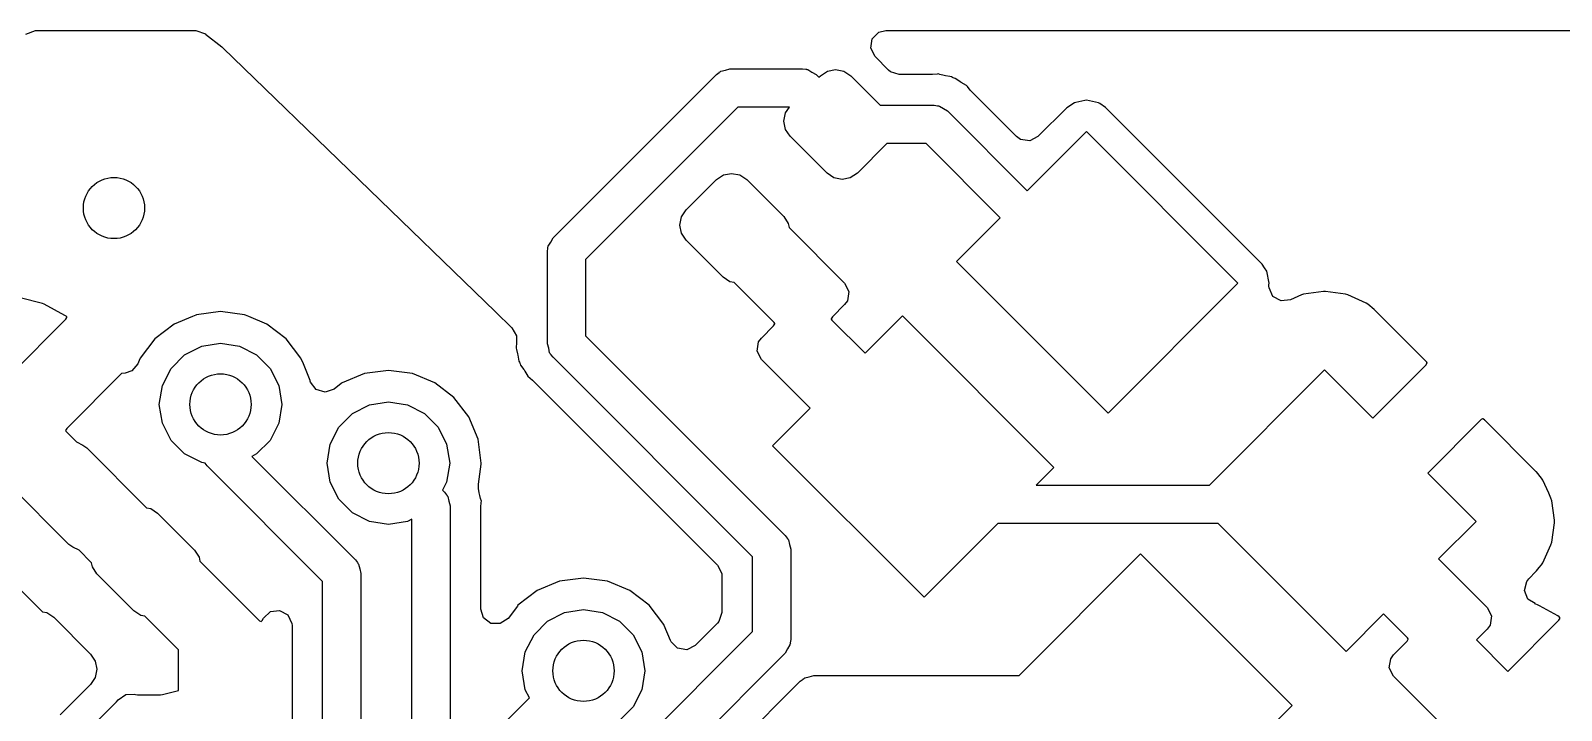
# Model space of a CAD drawing. Extents: x -27 to 355, y -108 to 35.
# Drawn here: x 259.31 to 269.31, y 29.99 to 34.42 of the extents above; entities that cross this region are included whole.
import ezdxf

# ---------------------------------------------------------------- set-up
doc = ezdxf.new("R2010")
doc.units = 0
doc.layers.add('BLACK', color=7, linetype='CONTINUOUS')

msp = doc.modelspace()

# ---------------------------------------------------------------- linework, layer by layer
at = {"layer": 'BLACK', "linetype": 'CONTINUOUS'}
for p, q in [((259.279, 34.4018), (259.342, 34.4245)), ((259.342, 34.4245), (260.389, 34.4245)), ((260.389, 34.4245), (260.451, 34.403)), ((260.451, 34.403), (260.452, 34.4018)), ((260.452, 34.4018), (260.558, 34.3179)), ((264.807, 34.3704), (264.851, 34.4137)), ((264.851, 34.4137), (264.896, 34.4245)), ((264.896, 34.4245), (278.799, 34.4245)), ((260.558, 34.3179), (260.565, 34.3115)), ((260.565, 34.3115), (262.347, 32.5887)), ((264.798, 34.31), (264.807, 34.3704)), ((264.826, 34.2555), (264.798, 34.31)), ((264.914, 34.1666), (264.826, 34.2555)), ((262.722, 33.071), (263.789, 34.1384)), ((263.789, 34.1384), (263.807, 34.1517)), ((263.807, 34.1517), (263.81, 34.1552)), ((263.81, 34.1552), (263.813, 34.156)), ((263.813, 34.156), (263.818, 34.1599)), ((263.818, 34.1599), (263.848, 34.1663)), ((263.848, 34.1663), (263.877, 34.175)), ((263.877, 34.175), (264.351, 34.175)), ((264.351, 34.175), (264.373, 34.1718)), ((264.373, 34.1718), (264.378, 34.1721)), ((264.378, 34.1721), (264.381, 34.1708)), ((264.381, 34.1708), (264.387, 34.1699)), ((264.387, 34.1699), (264.413, 34.1532)), ((264.413, 34.1532), (264.44, 34.1384)), ((264.44, 34.1384), (264.459, 34.1196)), ((264.459, 34.1196), (264.469, 34.1303)), ((264.469, 34.1303), (264.515, 34.1606)), ((264.515, 34.1606), (264.568, 34.1713)), ((264.568, 34.1713), (264.622, 34.1606)), ((264.622, 34.1606), (264.667, 34.1303)), ((264.667, 34.1303), (264.86, 33.9371)), ((264.926, 34.1565), (264.914, 34.1666)), ((264.984, 34.1376), (264.926, 34.1565)), ((265.192, 34.1376), (264.984, 34.1376)), ((265.201, 34.1379), (265.192, 34.1376)), ((265.231, 34.1406), (265.201, 34.1379)), ((265.239, 34.1413), (265.231, 34.1406)), ((265.248, 34.1391), (265.239, 34.1413)), ((265.277, 34.1313), (265.248, 34.1391)), ((265.285, 34.1294), (265.277, 34.1313)), ((265.315, 34.1242), (265.285, 34.1294)), ((265.315, 34.1241), (265.315, 34.1242)), ((265.324, 34.1226), (265.315, 34.1241)), ((265.331, 34.1183), (265.324, 34.1226)), ((265.337, 34.1163), (265.331, 34.1183)), ((265.342, 34.1139), (265.337, 34.1163)), ((265.35, 34.1116), (265.342, 34.1139)), ((265.373, 34.096), (265.35, 34.1116)), ((265.382, 34.0893), (265.373, 34.096)), ((265.389, 34.0847), (265.382, 34.0893)), ((265.423, 34.0653), (265.389, 34.0847)), ((265.429, 34.0586), (265.423, 34.0653)), ((265.448, 34.0355), (265.429, 34.0586)), ((265.429, 34.0586), (265.429, 34.0586)), ((265.454, 34.0291), (265.448, 34.0355)), ((265.75, 33.7325), (265.454, 34.0291)), ((263.929, 33.925), (262.935, 32.9309)), ((264.266, 33.925), (263.929, 33.925)), ((264.241, 33.8868), (264.266, 33.925)), ((264.86, 33.9371), (265.211, 33.9371)), ((265.211, 33.9371), (265.233, 33.9339)), ((265.233, 33.9339), (265.237, 33.9342)), ((265.237, 33.9342), (265.24, 33.9328)), ((265.24, 33.9328), (265.246, 33.9319)), ((265.246, 33.9319), (265.272, 33.9152)), ((265.272, 33.9152), (265.299, 33.9004)), ((265.299, 33.9004), (265.82, 33.3789)), ((266.079, 33.9207), (265.89, 33.7325)), ((266.128, 33.9538), (266.079, 33.9207)), ((266.138, 33.9557), (266.128, 33.9538)), ((266.197, 33.9675), (266.138, 33.9557)), ((266.138, 33.9557), (266.138, 33.9557)), ((266.207, 33.9694), (266.197, 33.9675)), ((266.285, 33.9538), (266.207, 33.9694)), ((266.293, 33.9484), (266.285, 33.9538)), ((266.33, 33.9234), (266.293, 33.9484)), ((266.334, 33.9207), (266.33, 33.9234)), ((266.33, 33.9234), (266.33, 33.9234)), ((267.352, 32.9028), (266.334, 33.9207)), ((264.23, 33.8333), (264.241, 33.8868)), ((264.241, 33.7797), (264.23, 33.8333)), ((264.271, 33.7343), (264.241, 33.7797)), ((264.512, 33.4939), (264.271, 33.7343)), ((265.776, 33.7143), (265.75, 33.7325)), ((265.836, 33.7047), (265.776, 33.7143)), ((265.82, 33.3789), (266.207, 33.765)), ((265.89, 33.7325), (265.836, 33.7047)), ((266.207, 33.765), (267.196, 32.775)), ((264.903, 33.6871), (264.71, 33.4939)), ((265.159, 33.6871), (264.903, 33.6871)), ((265.644, 33.2022), (265.159, 33.6871)), ((263.592, 33.2534), (263.79, 33.4514)), ((263.79, 33.4514), (263.836, 33.4818)), ((263.836, 33.4818), (263.889, 33.4924)), ((263.889, 33.4924), (263.943, 33.4818)), ((263.943, 33.4818), (263.988, 33.4514)), ((263.988, 33.4514), (264.229, 33.211)), ((264.557, 33.4635), (264.512, 33.4939)), ((264.611, 33.4529), (264.557, 33.4635)), ((264.664, 33.4635), (264.611, 33.4529)), ((264.71, 33.4939), (264.664, 33.4635)), ((263.551, 33.1544), (263.562, 33.208)), ((263.562, 33.208), (263.592, 33.2534)), ((264.229, 33.211), (264.259, 33.1656)), ((265.358, 32.9164), (265.644, 33.2022)), ((263.562, 33.1009), (263.551, 33.1544)), ((263.592, 33.0555), (263.562, 33.1009)), ((264.259, 33.1656), (264.265, 33.1385)), ((264.265, 33.1385), (264.627, 32.7761)), ((262.685, 32.9826), (262.688, 33.0047)), ((262.688, 33.0093), (262.689, 33.0117)), ((262.688, 33.0047), (262.688, 33.0093)), ((262.689, 33.0117), (262.69, 33.0181)), ((262.69, 33.0181), (262.707, 33.044)), ((262.707, 33.044), (262.722, 33.071)), ((263.833, 32.815), (263.592, 33.0555)), ((262.685, 32.38), (262.685, 32.9826)), ((262.935, 32.9309), (262.935, 32.4318)), ((266.348, 31.9265), (265.358, 32.9164)), ((267.355, 32.8988), (267.352, 32.9028)), ((267.37, 32.8755), (267.355, 32.8988)), ((267.355, 32.8988), (267.355, 32.8988)), ((263.878, 32.7847), (263.833, 32.815)), ((267.385, 32.8533), (267.37, 32.8755)), ((267.401, 32.775), (267.385, 32.8533)), ((263.905, 32.7793), (263.878, 32.7847)), ((264.166, 32.5186), (263.905, 32.7793)), ((264.627, 32.7761), (264.655, 32.7216)), ((264.655, 32.7216), (264.645, 32.6612)), ((267.196, 32.775), (266.348, 31.9265)), ((267.399, 32.7655), (267.401, 32.775)), ((267.399, 32.7561), (267.399, 32.7655)), ((267.4, 32.745), (267.399, 32.7561)), ((267.425, 32.6893), (267.4, 32.745)), ((267.612, 32.699), (267.539, 32.6659)), ((267.625, 32.7029), (267.612, 32.699)), ((267.755, 32.7216), (267.625, 32.7029)), ((267.769, 32.7216), (267.755, 32.7216)), ((267.899, 32.7029), (267.769, 32.7216)), ((267.913, 32.699), (267.899, 32.7029)), ((268.033, 32.6443), (267.913, 32.699)), ((259.387, 32.643), (259.241, 32.6806)), ((259.399, 32.6384), (259.387, 32.643)), ((259.533, 32.565), (259.399, 32.6384)), ((264.627, 32.6361), (264.547, 32.5564)), ((264.645, 32.6612), (264.627, 32.6361)), ((267.478, 32.6591), (267.425, 32.6893)), ((267.539, 32.6659), (267.478, 32.6591)), ((268.044, 32.6378), (268.033, 32.6443)), ((268.085, 32.6042), (268.044, 32.6378)), ((268.089, 32.6007), (268.085, 32.6042)), ((268.431, 32.259), (268.089, 32.6007)), ((259.18, 32.18), (259.54, 32.5396)), ((259.541, 32.5593), (259.533, 32.565)), ((259.54, 32.5396), (259.546, 32.5515)), ((259.543, 32.557), (259.541, 32.5593)), ((259.545, 32.5547), (259.543, 32.557)), ((259.546, 32.5515), (259.545, 32.5547)), ((260.248, 32.5084), (260.122, 32.4122)), ((260.367, 32.558), (260.248, 32.5084)), ((260.388, 32.5665), (260.367, 32.558)), ((260.394, 32.569), (260.388, 32.5665)), ((260.55, 32.5896), (260.394, 32.569)), ((260.707, 32.569), (260.55, 32.5896)), ((260.713, 32.5665), (260.707, 32.569)), ((260.734, 32.558), (260.713, 32.5665)), ((260.853, 32.5084), (260.734, 32.558)), ((260.979, 32.4122), (260.853, 32.5084)), ((262.347, 32.5887), (262.454, 32.4846)), ((264.163, 32.4962), (264.17, 32.5102)), ((264.17, 32.5121), (264.166, 32.5186)), ((264.17, 32.5115), (264.17, 32.5121)), ((264.17, 32.5102), (264.17, 32.5115)), ((264.547, 32.5564), (264.54, 32.5425)), ((264.54, 32.5425), (264.54, 32.5412)), ((264.54, 32.5412), (264.54, 32.5406)), ((264.54, 32.5406), (264.544, 32.5341)), ((264.544, 32.5341), (264.76, 32.3182)), ((264.76, 32.3182), (265.004, 32.5629)), ((265.004, 32.5629), (265.994, 31.5729)), ((260.122, 32.4122), (260.026, 32.2867)), ((261.075, 32.2867), (260.979, 32.4122)), ((262.454, 32.4846), (262.483, 32.4306)), ((262.483, 32.4306), (262.484, 32.4134)), ((262.484, 32.4134), (262.484, 32.3985)), ((262.484, 32.3985), (262.484, 32.3899)), ((262.935, 32.4318), (264.239, 31.1279)), ((264.065, 32.3915), (264.083, 32.4165)), ((264.083, 32.4165), (264.163, 32.4962)), ((260.227, 32.219), (260.315, 32.3075)), ((260.315, 32.3075), (260.427, 32.3643)), ((260.427, 32.3643), (260.55, 32.3839)), ((260.55, 32.3839), (260.674, 32.3643)), ((260.674, 32.3643), (260.786, 32.3075)), ((260.786, 32.3075), (260.874, 32.219)), ((262.484, 32.3899), (262.481, 32.3512)), ((262.481, 32.3512), (262.483, 32.3428)), ((262.483, 32.3428), (262.491, 32.3137)), ((262.491, 32.3137), (262.493, 32.3052)), ((262.493, 32.3052), (262.499, 32.267)), ((262.694, 32.3505), (262.685, 32.38)), ((262.7, 32.3204), (262.694, 32.3505)), ((262.704, 32.3152), (262.7, 32.3204)), ((262.705, 32.3125), (262.704, 32.3152)), ((262.708, 32.3094), (262.705, 32.3125)), ((262.722, 32.2916), (262.708, 32.3094)), ((264.055, 32.331), (264.065, 32.3915)), ((264.083, 32.2765), (264.055, 32.331)), ((259.97, 32.2022), (259.927, 32.1879)), ((260.01, 32.2488), (259.97, 32.2022)), ((260.023, 32.2808), (260.01, 32.2488)), ((260.026, 32.2867), (260.023, 32.2808)), ((260.17, 32.1075), (260.227, 32.219)), ((260.874, 32.219), (260.931, 32.1075)), ((261.091, 32.2488), (261.075, 32.2867)), ((261.127, 32.162), (261.091, 32.2488)), ((261.647, 32.2057), (261.49, 32.185)), ((261.804, 32.185), (261.647, 32.2057)), ((262.499, 32.267), (262.504, 32.2595)), ((262.504, 32.2595), (262.506, 32.254)), ((262.506, 32.254), (262.508, 32.2487)), ((262.508, 32.2487), (262.51, 32.2403)), ((262.51, 32.2403), (262.531, 32.2109)), ((262.531, 32.2109), (262.533, 32.2085)), ((262.533, 32.2085), (262.537, 32.2012)), ((262.537, 32.2012), (262.557, 32.1675)), ((264.025, 30.9877), (262.722, 32.2916)), ((264.401, 31.959), (264.083, 32.2765)), ((267.01, 31.4568), (267.762, 32.2093)), ((267.762, 32.2093), (268.078, 31.894)), ((268.125, 31.9415), (268.424, 32.2404)), ((268.424, 32.2404), (268.432, 32.2543)), ((268.431, 32.2562), (268.429, 32.26)), ((268.429, 32.26), (268.431, 32.2578)), ((268.431, 32.2578), (268.431, 32.259)), ((268.431, 32.2556), (268.431, 32.2562)), ((268.432, 32.2543), (268.431, 32.2556)), ((259.903, 32.1846), (259.545, 31.826)), ((259.906, 32.1863), (259.903, 32.1846)), ((259.927, 32.1879), (259.906, 32.1863)), ((260.15, 31.9839), (260.17, 32.1075)), ((260.931, 32.1075), (260.95, 31.9839)), ((261.136, 32.1407), (261.127, 32.162)), ((261.136, 32.1349), (261.136, 32.1407)), ((261.138, 32.1296), (261.136, 32.1349)), ((261.175, 32.0811), (261.138, 32.1296)), ((261.339, 32.1206), (261.292, 32.0841)), ((261.344, 32.1245), (261.339, 32.1206)), ((261.49, 32.185), (261.344, 32.1245)), ((261.95, 32.1245), (261.804, 32.185)), ((262.075, 32.0283), (261.95, 32.1245)), ((262.557, 32.1675), (262.587, 32.1426)), ((262.587, 32.1426), (262.593, 32.1367)), ((262.593, 32.1367), (263.796, 30.9337)), ((261.234, 32.0637), (261.175, 32.0811)), ((261.292, 32.0841), (261.234, 32.0637)), ((261.523, 31.9804), (261.647, 32)), ((261.647, 32), (261.771, 31.9804)), ((262.172, 31.9028), (262.075, 32.0283)), ((260.17, 31.8603), (260.15, 31.9839)), ((260.95, 31.9839), (260.931, 31.8603)), ((261.323, 31.8351), (261.412, 31.9236)), ((261.412, 31.9236), (261.523, 31.9804)), ((261.771, 31.9804), (261.882, 31.9236)), ((261.882, 31.9236), (261.971, 31.8351)), ((262.232, 31.7568), (262.172, 31.9028)), ((264.156, 31.7144), (264.401, 31.959)), ((268.078, 31.894), (268.125, 31.9415)), ((259.545, 31.826), (259.538, 31.8141)), ((259.538, 31.8141), (259.539, 31.8091)), ((259.539, 31.8091), (259.61, 31.7385)), ((260.227, 31.7488), (260.17, 31.8603)), ((260.931, 31.8603), (260.874, 31.7488)), ((261.267, 31.7236), (261.323, 31.8351)), ((261.971, 31.8351), (262.027, 31.7236)), ((268.786, 31.8844), (268.437, 31.5348)), ((268.793, 31.8886), (268.786, 31.8844)), ((268.794, 31.8887), (268.793, 31.8886)), ((268.795, 31.8888), (268.794, 31.8887)), ((268.807, 31.8823), (268.795, 31.8888)), ((268.807, 31.8829), (268.805, 31.8839)), ((268.805, 31.8839), (268.807, 31.8823)), ((269.143, 31.5465), (268.807, 31.8829)), ((259.61, 31.7385), (259.65, 31.7178)), ((259.65, 31.7178), (259.65, 31.7178)), ((259.65, 31.7178), (259.651, 31.7177)), ((259.651, 31.7177), (259.676, 31.6996)), ((259.676, 31.6996), (260.062, 31.3137)), ((260.315, 31.6603), (260.227, 31.7488)), ((260.874, 31.7488), (260.786, 31.6603)), ((261.247, 31.6), (261.267, 31.7236)), ((262.027, 31.7236), (262.047, 31.6)), ((262.253, 31.6), (262.232, 31.7568)), ((265.146, 30.7244), (264.156, 31.7144)), ((260.427, 31.6035), (260.315, 31.6603)), ((260.45, 31.5998), (260.427, 31.6035)), ((260.462, 31.5835), (260.45, 31.5998)), ((260.786, 31.6603), (260.755, 31.6445)), ((260.755, 31.6445), (261.431, 30.9686)), ((261.267, 31.4764), (261.247, 31.6)), ((262.047, 31.6), (262.027, 31.4764)), ((262.252, 31.5936), (262.253, 31.6)), ((261.217, 30.8284), (260.462, 31.5835)), ((262.235, 31.4639), (262.252, 31.5936)), ((265.994, 31.5729), (265.878, 31.4568)), ((268.437, 31.5348), (268.752, 31.2194)), ((269.147, 31.5425), (269.143, 31.5465)), ((269.179, 31.5028), (269.147, 31.5425)), ((269.18, 31.5021), (269.179, 31.5028)), ((269.188, 31.4887), (269.18, 31.5021)), ((259.56, 31.0698), (259.169, 31.461)), ((261.323, 31.3649), (261.267, 31.4764)), ((262.027, 31.4764), (262, 31.4234)), ((262, 31.4234), (262.013, 31.4109)), ((262.013, 31.4109), (262.026, 31.393)), ((262.235, 31.4338), (262.235, 31.4639)), ((262.24, 31.4057), (262.235, 31.4338)), ((262.242, 31.3973), (262.24, 31.4057)), ((265.878, 31.4568), (267.01, 31.4568)), ((269.227, 31.4032), (269.188, 31.4887)), ((269.241, 31.3716), (269.227, 31.4032)), ((260.062, 31.3137), (260.067, 31.3085)), ((260.067, 31.3085), (260.094, 31.3031)), ((260.094, 31.3031), (260.139, 31.2727)), ((261.412, 31.2764), (261.323, 31.3649)), ((262.026, 31.393), (262.03, 31.39)), ((262.03, 31.39), (262.03, 31.3873)), ((262.03, 31.3873), (262.034, 31.3821)), ((262.034, 31.3821), (262.041, 31.352)), ((262.041, 31.352), (262.05, 31.3225)), ((262.05, 31.3225), (262.05, 28.502)), ((262.244, 31.3888), (262.242, 31.3973)), ((262.249, 31.3699), (262.244, 31.3888)), ((262.254, 31.3513), (262.249, 31.3699)), ((262.25, 31.3126), (262.253, 31.3427)), ((262.25, 31.3039), (262.25, 31.3126)), ((262.25, 30.6472), (262.25, 31.3039)), ((262.253, 31.3427), (262.254, 31.3513)), ((269.246, 31.3545), (269.241, 31.3716)), ((269.264, 31.2283), (269.246, 31.3545)), ((260.139, 31.2727), (260.38, 31.0323)), ((261.523, 31.2196), (261.412, 31.2764)), ((261.647, 31.2), (261.523, 31.2196)), ((261.771, 31.2196), (261.647, 31.2)), ((261.8, 31.2343), (261.771, 31.2196)), ((261.8, 28.5538), (261.8, 31.2343)), ((265.628, 31.2068), (265.146, 30.7244)), ((267.068, 31.2068), (265.628, 31.2068)), ((267.904, 30.3709), (267.068, 31.2068)), ((268.752, 31.2194), (268.507, 30.9747)), ((269.246, 31.0842), (269.264, 31.2105)), ((269.264, 31.2105), (269.264, 31.2283)), ((264.239, 31.1279), (264.252, 31.1101)), ((264.252, 31.1101), (264.256, 31.107)), ((264.256, 31.107), (264.256, 31.1043)), ((264.256, 31.1043), (264.26, 31.0992)), ((264.26, 31.0992), (264.267, 31.0691)), ((258.997, 31.0208), (259.388, 30.6296)), ((259.585, 31.0517), (259.56, 31.0698)), ((259.626, 31.031), (259.585, 31.0517)), ((259.585, 31.0517), (259.585, 31.0517)), ((259.585, 31.0517), (259.585, 31.0517)), ((259.702, 30.9545), (259.626, 31.031)), ((260.38, 31.0323), (260.41, 30.9869)), ((264.267, 31.0691), (264.275, 31.0395)), ((264.275, 31.0395), (264.275, 30.4485)), ((265.766, 30.213), (266.56, 31.0073)), ((266.56, 31.0073), (267.55, 30.0173)), ((269.188, 30.9501), (269.241, 31.0672)), ((269.241, 31.0672), (269.246, 31.0842)), ((259.708, 30.9492), (259.702, 30.9545)), ((259.713, 30.9222), (259.708, 30.9492)), ((259.743, 30.8767), (259.713, 30.9222)), ((260.41, 30.9869), (260.415, 30.9598)), ((260.415, 30.9598), (260.804, 30.5713)), ((261.431, 30.9686), (261.444, 30.9508)), ((261.444, 30.9508), (261.447, 30.9477)), ((261.447, 30.9477), (261.448, 30.945)), ((261.448, 30.945), (261.452, 30.9398)), ((261.452, 30.9398), (261.459, 30.9098)), ((261.459, 30.9098), (261.467, 30.8802)), ((263.796, 30.9337), (263.824, 30.8792)), ((264.025, 30.5003), (264.025, 30.9877)), ((268.507, 30.9747), (268.825, 30.6572)), ((269.147, 30.8968), (269.164, 30.918)), ((269.164, 30.918), (269.18, 30.9367)), ((269.18, 30.9367), (269.188, 30.9501)), ((259.984, 30.6363), (259.743, 30.8767)), ((261.217, 28.6786), (261.217, 30.8284)), ((261.467, 30.8802), (261.467, 28.6268)), ((262.765, 30.8291), (262.619, 30.7686)), ((262.921, 30.8497), (262.765, 30.8291)), ((263.078, 30.8291), (262.921, 30.8497)), ((263.224, 30.7686), (263.078, 30.8291)), ((263.824, 30.8792), (263.825, 30.8637)), ((263.825, 30.8637), (263.825, 30.6244)), ((269.068, 30.7692), (269.083, 30.8285)), ((269.083, 30.8285), (269.097, 30.8454)), ((269.097, 30.8454), (269.143, 30.8918)), ((269.143, 30.8918), (269.147, 30.8968)), ((262.619, 30.7686), (262.493, 30.6723)), ((263.35, 30.6723), (263.224, 30.7686)), ((269.09, 30.7123), (269.068, 30.7692)), ((269.137, 30.6829), (269.09, 30.7123)), ((259.388, 30.6296), (259.415, 30.6242)), ((259.415, 30.6242), (259.461, 30.5939)), ((260.029, 30.606), (259.984, 30.6363)), ((260.056, 30.6006), (260.029, 30.606)), ((260.275, 30.3819), (260.056, 30.6006)), ((260.831, 30.5889), (260.876, 30.6308)), ((260.876, 30.6308), (260.936, 30.6385)), ((260.936, 30.6385), (260.99, 30.609)), ((260.99, 30.609), (261.016, 30.5536)), ((262.267, 30.5911), (262.25, 30.6472)), ((262.489, 30.6672), (262.428, 30.5869)), ((262.493, 30.6723), (262.489, 30.6672)), ((262.686, 30.5676), (262.798, 30.6244)), ((262.798, 30.6244), (262.921, 30.644)), ((262.921, 30.644), (263.045, 30.6244)), ((263.045, 30.6244), (263.156, 30.5676)), ((263.446, 30.5469), (263.35, 30.6723)), ((263.825, 30.6244), (263.806, 30.5662)), ((268.148, 30.6155), (267.904, 30.3709)), ((268.304, 30.4595), (268.148, 30.6155)), ((268.825, 30.6572), (268.853, 30.6027)), ((268.853, 30.6027), (268.843, 30.5423)), ((269.136, 30.6818), (269.137, 30.6829)), ((269.142, 30.6795), (269.136, 30.6818)), ((269.154, 30.675), (269.142, 30.6795)), ((269.142, 30.6795), (269.142, 30.6795)), ((269.142, 30.6795), (269.142, 30.6795)), ((269.154, 30.6748), (269.154, 30.675)), ((269.165, 30.6684), (269.154, 30.6748)), ((269.286, 30.6022), (269.165, 30.6684)), ((269.294, 30.5966), (269.286, 30.6022)), ((259.461, 30.5939), (259.701, 30.3535)), ((260.804, 30.5713), (260.815, 30.5658)), ((260.815, 30.5658), (260.822, 30.5732)), ((260.822, 30.5732), (260.831, 30.5889)), ((261.016, 30.5536), (261.017, 30.5412)), ((261.017, 30.5412), (261.017, 28.8026)), ((262.316, 30.5538), (262.267, 30.5911)), ((262.377, 30.5522), (262.316, 30.5538)), ((262.428, 30.5869), (262.377, 30.5522)), ((262.598, 30.4791), (262.686, 30.5676)), ((262.793, 29.2681), (264.025, 30.5003)), ((263.156, 30.5676), (263.245, 30.4791)), ((263.448, 30.5409), (263.446, 30.5469)), ((263.49, 30.4415), (263.448, 30.5409)), ((263.796, 30.5544), (263.651, 30.4094)), ((263.806, 30.5662), (263.796, 30.5544)), ((268.825, 30.5172), (268.754, 30.4459)), ((268.843, 30.5423), (268.825, 30.5172)), ((268.959, 30.2406), (269.293, 30.5744)), ((269.293, 30.5744), (269.3, 30.588)), ((269.3, 30.588), (269.294, 30.5966)), ((262.541, 30.3676), (262.598, 30.4791)), ((263.245, 30.4791), (263.302, 30.3676)), ((263.493, 30.4345), (263.49, 30.4415)), ((263.536, 30.3912), (263.493, 30.4345)), ((263.651, 30.4094), (263.597, 30.3816)), ((264.27, 30.413), (264.254, 30.3872)), ((264.271, 30.4194), (264.27, 30.413)), ((264.273, 30.4219), (264.271, 30.4194)), ((264.275, 30.4485), (264.272, 30.4265)), ((264.272, 30.4265), (264.273, 30.4219)), ((268.213, 30.3486), (268.301, 30.4371)), ((268.301, 30.4371), (268.309, 30.451)), ((268.308, 30.453), (268.304, 30.4595)), ((268.309, 30.4523), (268.308, 30.453)), ((268.309, 30.451), (268.309, 30.4523)), ((268.754, 30.4459), (268.959, 30.2406)), ((259.701, 30.3535), (259.731, 30.3081)), ((259.731, 30.3081), (259.742, 30.2545)), ((260.275, 30.1156), (260.275, 30.3819)), ((262.521, 30.244), (262.541, 30.3676)), ((264.239, 30.3601), (263.007, 29.1279)), ((263.302, 30.3676), (263.321, 30.244)), ((263.597, 30.3816), (263.536, 30.3912)), ((264.254, 30.3872), (264.239, 30.3601)), ((268.185, 30.2631), (268.194, 30.3235)), ((268.194, 30.3235), (268.213, 30.3486)), ((259.731, 30.2009), (259.701, 30.1555)), ((259.742, 30.2545), (259.731, 30.2009)), ((262.541, 30.1204), (262.521, 30.244)), ((263.321, 30.244), (263.302, 30.1204)), ((264.366, 30.1979), (264.396, 30.2043)), ((264.396, 30.2043), (264.426, 30.213)), ((264.426, 30.213), (265.766, 30.213)), ((268.213, 30.2086), (268.185, 30.2631)), ((268.57, 29.8515), (268.213, 30.2086)), ((259.701, 30.1555), (259.503, 29.9575)), ((260.171, 30.0889), (260.275, 30.1156)), ((262.568, 30.0674), (262.541, 30.1204)), ((263.302, 30.1204), (263.245, 30.0089)), ((263.38, 29.2192), (264.337, 30.1764)), ((264.337, 30.1764), (264.355, 30.1897)), ((264.355, 30.1897), (264.358, 30.1932)), ((264.358, 30.1932), (264.361, 30.194)), ((264.361, 30.194), (264.366, 30.1979)), ((259.617, 29.7875), (259.871, 30.0419)), ((259.871, 30.0419), (259.882, 30.0558)), ((259.882, 30.0558), (259.932, 30.0905)), ((259.932, 30.0905), (259.985, 30.0915)), ((259.985, 30.0915), (259.995, 30.0889)), ((259.995, 30.0889), (260.007, 30.0873)), ((260.007, 30.0873), (260.158, 30.0873)), ((260.158, 30.0873), (260.171, 30.0889)), ((262.344, 29.8432), (262.568, 30.0674)), ((263.245, 30.0089), (263.156, 29.9204)), ((267.55, 30.0173), (267.164, 29.6313))]:
    msp.add_line(p, q, dxfattribs=at)
at = {"layer": 'BLACK'}
for centre in [(259.854, 33.2662), (260.55, 31.9839), (261.647, 31.6), (262.921, 30.244)]:
    msp.add_circle(centre, 0.2, dxfattribs=at)

doc.saveas('drawing.dxf')
